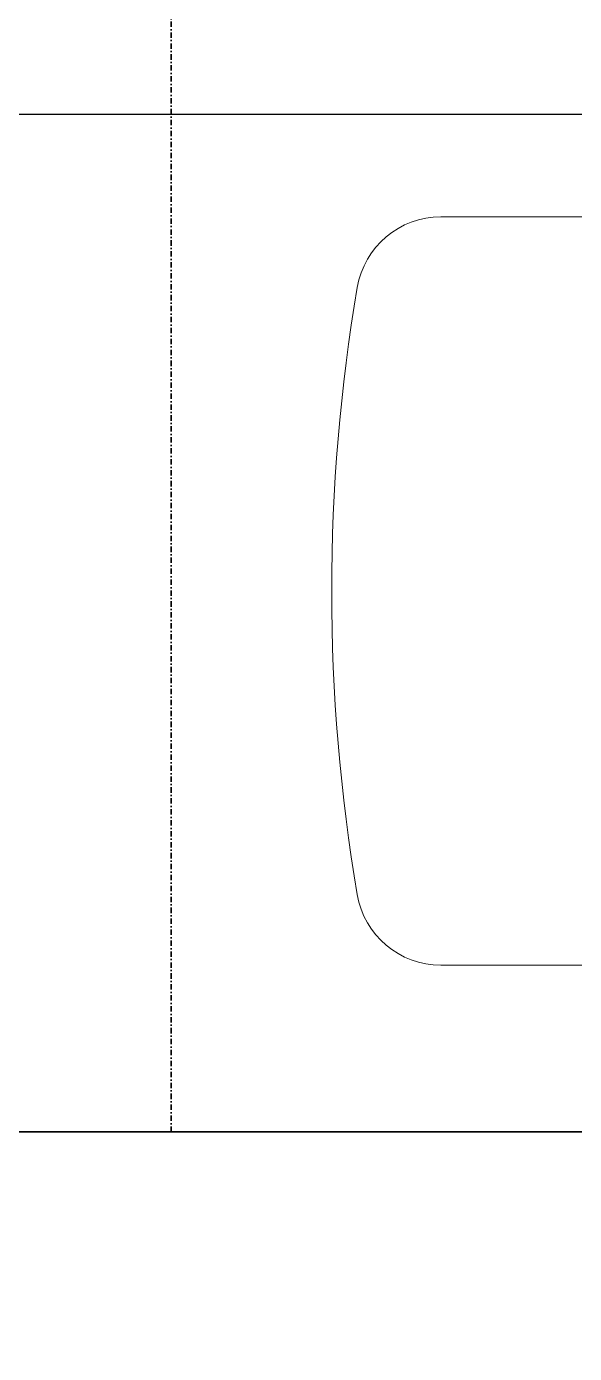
# Model space of a CAD drawing. Extents: x -12260 to 57327, y -29287 to 19916.
# Drawn here: x 37591 to 37914, y -5741 to -4958 of the extents above; entities that cross this region are included whole.
import ezdxf
from ezdxf.enums import TextEntityAlignment as Align

# ---------------------------------------------------------------- set-up
doc = ezdxf.new("R2010")
doc.units = 0
doc.header["$LTSCALE"] = 0.25
doc.linetypes.add('DASHDOT', pattern=[25.4, 12.7, -6.35, 0, -6.35])
doc.layers.add('01-First Floor$0$FALSE CEILING', color=251, linetype='Continuous')
for name, color, linetype, lineweight in [('01-First Floor$0$LOADING', 253, 'Continuous', 5), ('E-LITE-CIRC-NUMB', 6, 'Continuous', 25), ('E-LITE-CLNG', 150, 'Continuous', 35), ('E-LITE-CLNG-CNDT', 6, 'DASHDOT', 35), ('E-LITE-CTRL', 6, 'Continuous', 25), ('E-LITE-IDEN', 6, 'Continuous', 25)]:
    doc.layers.add(name, color=color, linetype=linetype, lineweight=lineweight)
doc.styles.add('DC_SIMPLEX', font='SIMPLEX.shx', dxfattribs={"width": 0.7})

# ---------------------------------------------------------------- blocks, each defined once
blk = doc.blocks.new('01-First Floor$0$GF21018-P')
at = {"color": 0}
for p, q in [((-0.2207, 0.47563), (-0.2207, 0.0675)), ((0.22049, 0.47563), (0.22049, 0.0675))]:
    blk.add_line(p, q, dxfattribs=at)
for centre, radius, start, end in [((-0.0001, -0.52948), 1.06948, 80.36712, 99.63288), ((-0.1707, 0.47563), 0.05, 99.63288, 180), ((0.17049, 0.47563), 0.05, 0, 80.36712)]:
    blk.add_arc(centre, radius, start, end, dxfattribs=at)
blk = doc.blocks.new('01-First Floor')
at = {"layer": '01-First Floor$0$FALSE CEILING', "linetype": 'Continuous'}
for p, q in [((34976, -5010), (38476, -5010)), ((34976, -5610), (38476, -5610))]:
    blk.add_line(p, q, dxfattribs=at)
at = {"layer": '01-First Floor$0$LOADING', "extrusion": (7.77426e-06, -2.24021e-05, 1), "xscale": 1000, "yscale": 1000, "zscale": 1000, "rotation": 89.99858924494788}
blk.add_blockref('01-First Floor$0$GF21018-P', (38310.61, -5291.06, 0.3), dxfattribs=at)
blk = doc.blocks.new('*U25')
blk.add_lwpolyline([(-300, 300), (-300, -300), (300, -300), (300, 300)], close=True)
at = {"layer": 'E-LITE-CIRC-NUMB', "style": 'DC_SIMPLEX', "width": 0.7, "flags": 8}
blk.add_attdef('CIRCUIT', text='', height=200, rotation=0, dxfattribs=at).set_placement((-473.9, 300), align=Align.RIGHT)
at = {"layer": 'E-LITE-CTRL', "style": 'DC_SIMPLEX', "width": 0.7, "flags": 8}
blk.add_attdef('CONTROL', (1118.9, -935), '', height=200, rotation=360, dxfattribs=at)
at = {"layer": 'E-LITE-IDEN', "style": 'DC_SIMPLEX', "width": 0.7, "flags": 8}
blk.add_attdef('TYPE', (460.41, 457.65), '', height=200, rotation=360, dxfattribs=at)

msp = doc.modelspace()

# ---------------------------------------------------------------- linework, layer by layer
at = {"layer": 'E-LITE-CLNG-CNDT'}
msp.add_lwpolyline([(37675.99, -5610.01), (37675.99, -3810.01)], dxfattribs=at)

# ---------------------------------------------------------------- block references
at = {"layer": 'E-LITE-CLNG', "xscale": -1}
msp.add_blockref('*U25', (37675.99, -5910.01), dxfattribs=at)
at = {"layer": 'E-LITE-CLNG-CNDT'}
msp.add_blockref('01-First Floor', (0, 0), dxfattribs=at)

doc.saveas('drawing.dxf')
